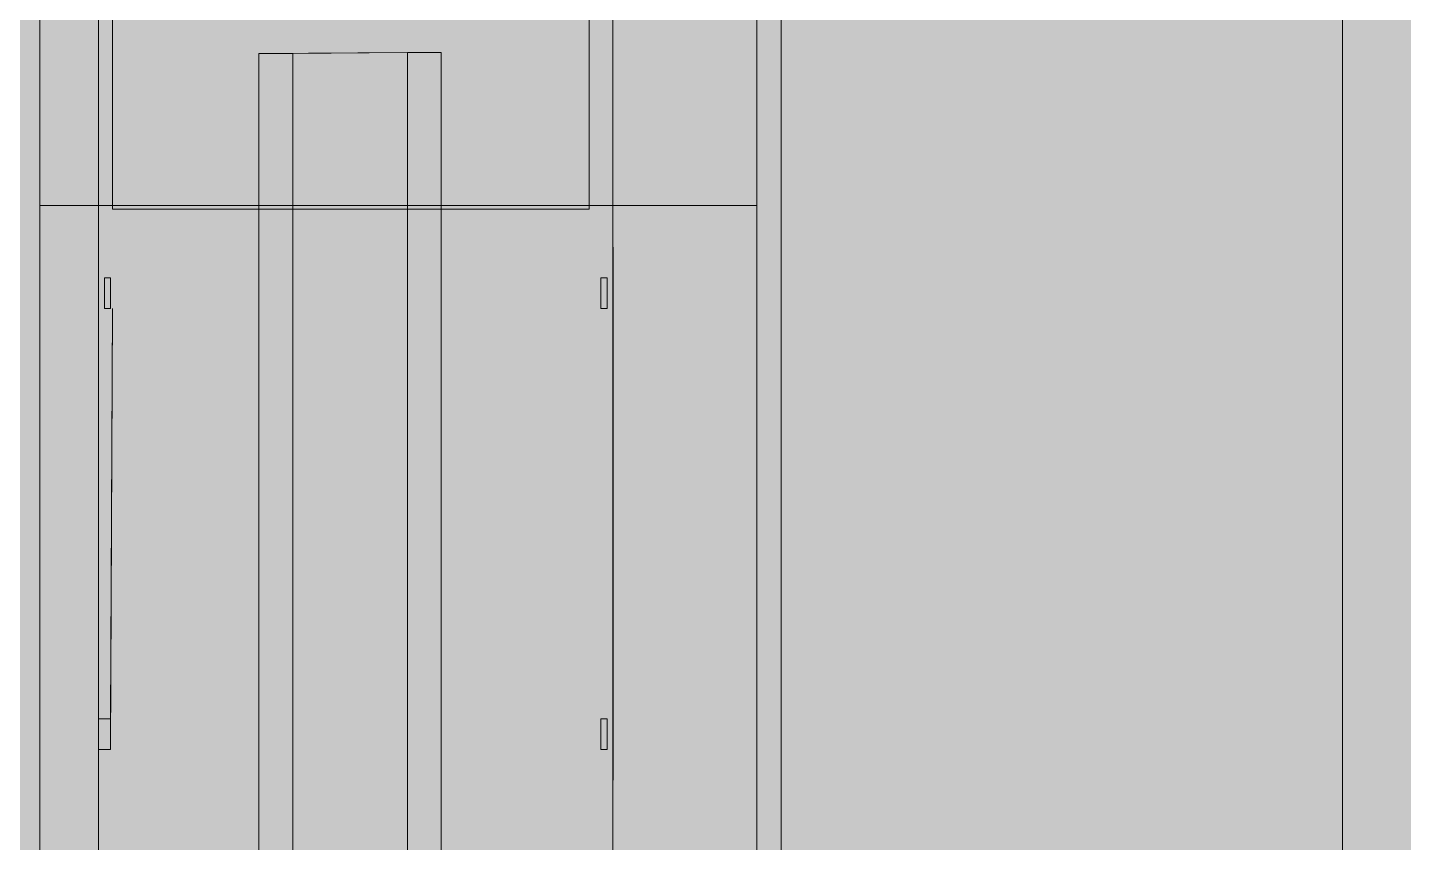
# Model space of a CAD drawing. Header units: millimetres. Extents: x 141848 to 1648660, y -821378 to -151356.
# Drawn here: x 213512 to 218005, y -195433 to -192774 of the extents above; entities that cross this region are included whole.
import ezdxf

# ---------------------------------------------------------------- set-up
doc = ezdxf.new("R2010")
doc.units = ezdxf.units.MM
doc.header["$MEASUREMENT"] = 0
doc.layers.add('Cars', color=7, linetype='Continuous')
doc.layers.add('Sols_ Dalles', color=7, linetype='Continuous')

# ---------------------------------------------------------------- blocks, each defined once
blk = doc.blocks.new('tir daf01')
at = {"layer": 'Cars', "color": 7, "linetype": 'Continuous', "lineweight": 13}
for p, q in [((11082.2, 1742.3), (1882.2, 1742.3)), ((4486.2, 1742.3), (4486.2, 1743.3)), ((4486.2, 1743.3), (6225.1, 1743.3)), ((4586.2, 1723.3), (4686.2, 1723.3)), ((4586.2, 1703.3), (4586.2, 1723.3)), ((4686.2, 1723.3), (4686.2, 1703.3)), ((6025.1, 1703.3), (6025.1, 1723.3)), ((6025.1, 1723.3), (6125.1, 1723.3)), ((6125.1, 1723.3), (6125.1, 1703.3)), ((6225.1, 1743.3), (6225.1, 1742.3)), ((4686.2, 1703.3), (4586.2, 1703.3)), ((6125.1, 1703.3), (6025.1, 1703.3)), ((6349.7, 1181), (6349.7, 1664.4)), ((7024.2, 1664.4), (6349.7, 1664.4)), ((6349.7, 1664.4), (6349.7, 1664.4)), ((2061.3, 1181), (5557.2, 1181)), ((5557.2, 1181), (6025.1, 1181)), ((6025.1, 1181), (6349.7, 1181)), ((6349.7, 1072), (6349.7, 1181)), ((6349.7, 1181), (6860.3, 1181)), ((6860.3, 1072), (6860.3, 1181)), ((5557.2, 1072), (2061.3, 1072)), ((6025.1, 1072), (5557.2, 1072)), ((6349.7, 1072), (6025.1, 1072)), ((6349.7, 697.3), (6349.7, 1072)), ((6860.3, 1072), (6349.7, 1072)), ((6857.3, 697.3), (6860.3, 1072)), ((6860.3, 1072), (6857.3, 586.3)), ((2061.3, 697.3), (5557.2, 697.3)), ((5557.2, 697.3), (6025.1, 697.3)), ((6025.1, 697.3), (6349.7, 697.3)), ((6349.7, 586.3), (6349.7, 697.3)), ((6349.7, 697.3), (6857.3, 697.3)), ((6857.3, 586.3), (6857.3, 697.3)), ((5557.2, 586.3), (2061.3, 586.3)), ((6025.1, 586.3), (5557.2, 586.3)), ((6349.7, 586.3), (6025.1, 586.3)), ((6349.7, 108.8), (6349.7, 586.3)), ((6857.3, 586.3), (6349.7, 586.3)), ((6025.1, 108.8), (4586.2, 102.3)), ((4586.2, 62.3), (4586.2, 102.3)), ((4686.2, 102.3), (4586.2, 102.3)), ((6025.1, 108.8), (4686.2, 102.3)), ((4686.2, 62.3), (4686.2, 102.3)), ((6025.1, 102.3), (6025.1, 82.3)), ((6125.1, 102.3), (6025.1, 102.3)), ((6125.1, 102.3), (6125.1, 82.3)), ((6349.7, 108.8), (7024.2, 108.8)), ((6349.7, 108.6), (6349.7, 108.8)), ((7024.2, 108.6), (6349.7, 108.6)), ((1882.2, 62.3), (11082.2, 62.3)), ((6125.1, 82.3), (6025.1, 82.3))]:
    blk.add_line(p, q, dxfattribs=at)
at = {"layer": 'Cars', "color": 7, "linetype": 'Continuous', "lineweight": 5}
for p, q in [((11082.2, 1742.3), (4212.5, 1742.3)), ((1882.2, 62.3), (8752, 62.3))]:
    blk.add_line(p, q, dxfattribs=at)
blk = doc.blocks.new('Truck Elev 02 16')
at = {"layer": 'Cars', "color": 25, "linetype": 'Continuous', "lineweight": 5, "true_color": 0x9a6861}
for p, q in [((-3393.4, 1250.1), (-15000.1, 1250.1)), ((-3393.4, 1170.6), (-15000.1, 1170.6)), ((-10335.9, -1170.6), (-10335.9, 1170.6)), ((-15000.1, -1170.6), (-3393.4, -1170.6))]:
    blk.add_line(p, q, dxfattribs=at)

msp = doc.modelspace()

# ---------------------------------------------------------------- hatches: boundary and pattern name
at = {"linetype": 'Continuous', "lineweight": 0, "true_color": 0x6f6f6f}
h = msp.add_hatch(color=8, dxfattribs=at)
h.paths.add_polyline_path([(141848.442, -295062.571), (269220.821, -293826.868), (269220.821, -270902.734), (268763.049, -270902.734), (254213.6, -271040.575), (254213.6, -163437.635), (153156.2, -163437.635), (153156.2, -271040.575), (153182.962, -271040.57), (153183.146, -272000.514, -0.40942736), (149183.681, -275935.042), (141848.442, -275935.042)])
h.paths.add_polyline_path([(158435.584, -260639.953), (155145.584, -260639.953), (155145.584, -248364.953), (155145.584, -243089.974), (155145.584, -242189.974), (158435.584, -242189.974)], flags=0)
h.paths.add_polyline_path([(161503.433, -171995.57), (161503.433, -193810.571), (161503.433, -230015.57), (161503.433, -260810.571), (196775.042, -260810.571), (196775.042, -222495.57), (186955.542, -222495.57), (186955.542, -218295.57), (196754.55, -218295.57), (196754.55, -208495.57), (196754.55, -204495.57), (193355.542, -204495.57), (193355.542, -195161.535), (195576.034, -195161.535), (195576.034, -189810.571), (217850.068, -189810.571), (217850.068, -262266.885), (245610.045, -262266.885), (245610.045, -253395.571), (245626.034, -253395.571), (246426.034, -253395.571), (247826.034, -253395.571), (247826.034, -248005.571), (247826.034, -246605.571), (245626.034, -246605.571), (245610.045, -246605.571), (245610.045, -171995.57), (212806.28, -171995.57)], flags=0)
h.paths.add_polyline_path([(162737.042, -269433.913, -0.09031866), (162858.773, -268727.623, -0.20144873), (163912.639, -267592.74, -0.10421145), (164718.006, -267415.055), (165317.979, -267409.371, -0.10404461), (166125.354, -267571.244, -0.23825546), (167284.257, -268953.318, -0.05518862), (167336.836, -269390.334), (167338.931, -269611.438), (167351.046, -270890.267), (167092.583, -271892.761, -0.26794919), (165370.083, -272909.124), (164770.11, -272914.808, -0.19371746), (163379.252, -272370.185, -0.07056876), (163028.663, -271931.262, -0.1316525), (162751.253, -270933.845)], flags=0)
h.paths.add_polyline_path([(175327.752, -275599.002, -0.4157911), (173316.986, -273599.031), (173316.986, -273452.052), (173330.488, -267377.824, -0.3805567), (175316.986, -265609.826), (175394.714, -265609.826), (175394.714, -270609.826), (190394.714, -270609.826), (190394.714, -265609.826), (195356.191, -265609.826, -0.41421356), (196856.191, -267109.826), (196856.191, -273660.699, -0.34550161), (195137.285, -275433.432)], flags=0)
h.paths.add_polyline_path([(205510.093, -271504.083, -0.13447393), (205230.948, -270484.937), (205230.948, -268984.937, -0.41421356), (207230.948, -266984.937), (207830.948, -266984.937, -0.41421356), (209830.948, -268984.937), (209830.948, -270484.937, -0.12882035), (209574.03, -271465.581, -0.27093629), (207830.948, -272484.937), (207230.948, -272484.937, -0.26498)], flags=0)
h.paths.add_polyline_path([(217862.687, -273329.325), (217869.949, -267730.336, -0.09856151), (218100.718, -266943.721), (218117.681, -266951.545, -0.258849), (219955.479, -265605.827), (219953.141, -265587.294), (220637.569, -265587.294), (220637.569, -265687.294), (220637.569, -270687.294), (250537.569, -270687.294), (250537.569, -265687.294), (252208.004, -265687.294), (254186.294, -265687.294), (254186.294, -267687.294), (254186.294, -271062.255, 0.00134576), (254186.323, -271073.021), (254197.209, -273095.233, -0.41421356), (252208.004, -275105.97), (243484.534, -275105.97, -0.00518896), (243431.438, -275116.103), (235447.992, -275196.191), (220071.012, -275253.24, -0.38655333), (217873.089, -273475.385, -0.02518922)], flags=0)
at = {"layer": 'Sols_ Dalles', "linetype": 'Continuous', "lineweight": 0, "true_color": 0x2e271c}
msp.add_hatch(color=250, dxfattribs=at).paths.add_polyline_path([(161503.433, -171995.57), (161503.433, -230015.57), (161503.433, -260810.571), (196775.042, -260810.571), (196775.042, -260795.571), (196775.042, -258649.982), (196775.042, -258010.558), (196775.042, -222495.57), (186955.542, -222495.57), (186955.542, -218295.57), (196754.55, -218295.57), (196754.55, -204495.57), (193355.542, -204495.57), (193355.542, -195161.535), (195576.034, -195161.535), (195576.034, -189810.571), (217805.542, -189810.571), (217805.542, -253395.57), (217805.542, -253415.571), (219205.542, -253415.571), (219205.542, -253395.57), (219205.542, -188410.571), (191955.542, -188410.571), (191955.542, -190035.076), (194140.476, -190023.061), (194160.967, -193749.52), (191976.034, -193761.535), (191955.542, -200380.57), (191955.542, -205895.57), (195354.55, -205895.57), (195354.55, -216895.57), (185555.542, -216895.57), (185555.542, -223895.57), (195354.55, -223895.57), (195354.55, -258649.982), (195354.55, -259410.571), (163990.222, -259410.571), (162860.681, -259410.571), (162860.681, -231415.57), (162860.681, -173395.57), (244226.034, -173395.57), (244226.034, -248005.571), (245626.034, -248005.571), (246426.034, -248005.571), (246426.034, -251817.03), (245610.045, -251817.03), (244211.034, -251817.03), (244211.034, -253395.571), (246426.034, -253395.571), (247826.034, -253395.571), (247826.034, -248005.571), (247826.034, -246605.571), (245626.034, -246605.571), (245626.034, -171995.57)])

# ---------------------------------------------------------------- linework, layer by layer
at = {"layer": 'Sols_ Dalles', "color": 250, "linetype": 'Continuous', "lineweight": 5, "true_color": 0x1f1f1f}
msp.add_lwpolyline([(195576.034, -189810.571), (217805.542, -189810.571), (217805.542, -253395.57)], dxfattribs=at)

# ---------------------------------------------------------------- block references
at = {"layer": 'Cars', "color": 7, "linetype": 'Continuous', "lineweight": 20, "xscale": -1, "zscale": 1000, "rotation": 270}
msp.add_blockref('tir daf01', (213681.013, -199716.528), dxfattribs=at)
at = {"layer": 'Cars', "color": 7, "linetype": 'Continuous', "lineweight": 5, "zscale": 1000, "rotation": 269.9999999999999}
msp.add_blockref('Truck Elev 02 16', (214722.22, -203691.28), dxfattribs=at)

doc.saveas('drawing.dxf')
